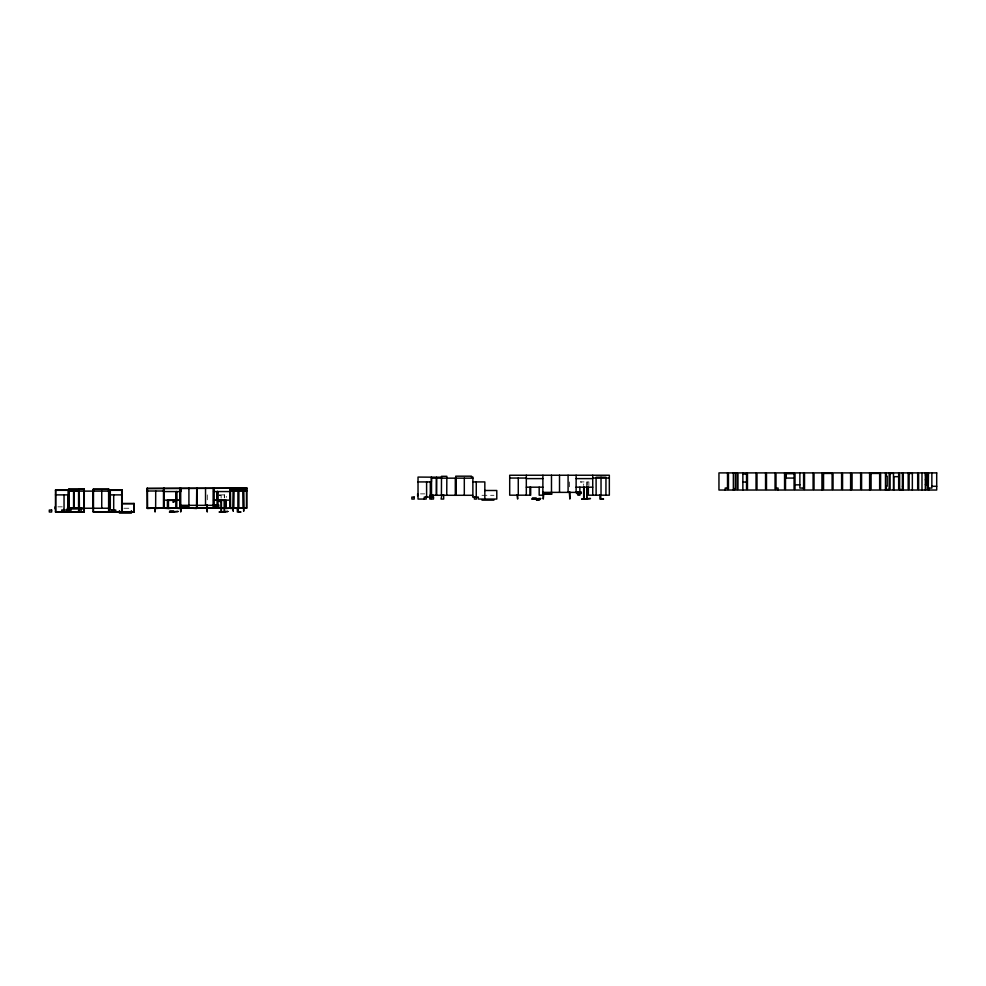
<?xml version="1.0" encoding="UTF-8"?>
<svg xmlns="http://www.w3.org/2000/svg" width="986" height="986" viewBox="0 0 986 986"><rect width="100%" height="100%" fill="white"/><g stroke="black" fill="none" stroke-linecap="round" stroke-linejoin="round"><path stroke-width="0.74" stroke-dasharray="4.93 3.7" d="M569.316 481.92L569.846 490.486M420.492 493.875L424.769 493.875M219.175 494.886L226.312 494.886L226.312 497.388M481.981 495.292L493.937 495.292M218.867 495.416L221.123 495.416L221.123 498.435M57.927 506.841L62.217 506.841M123.903 508.246L131.384 508.246M588.876 485.691L588.876 481.92L580.31 481.92L583.675 482.45L583.675 485.469M587.163 481.92L587.163 484.89M586.843 481.92L586.843 486.209M224.611 494.886L224.611 497.856M224.278 494.886L224.278 497.733M207.282 494.886L207.282 503.452"/><path stroke-width="1.48" d="M176.198 500.161L176.198 491.533L176.42 508.049M217.327 500.099L217.29 491.521M217.499 508.049L217.586 491.521M225.461 500.346L225.424 508.529L222.06 508.246M220.827 501.812L217.586 500.087M217.696 508.049L217.684 491.521M215.614 500.296L225.794 500.407L225.794 508.049L217.302 508.049M178.306 500.296L168.125 500.407M176.617 508.246L176.593 491.533L176.654 500.272L173.117 502.01L176.358 500.272M173.117 502.01L176.617 500.296M176.42 500.395L176.223 508.049M794.075 472.898L785.509 472.898L785.509 490.03L794.075 490.03L794.075 472.898L786.076 473.009L786.076 478.074M823.544 473.428L832.11 473.428M871.082 473.428L879.648 473.428M890.099 473.428L893.476 473.428L893.476 490.03M909.117 473.428L912.346 473.428M786.076 473.711L794.075 473.711M742.865 474.044L746.538 474.044M925.349 474.907L927.197 474.907M898.665 476.669L893.821 476.669L893.821 490.03M441.408 477.236L418.027 477.076L418.027 499.064L426.198 499.064L426.198 496.463M509.7 478.05L526.314 478.05M592.734 478.05L596.086 478.05M605.971 478.05L609.336 478.05M785.509 478.074L794.075 478.074M431.523 478.161L472.873 478.161M596.136 478.161L605.922 478.161M526.314 478.617L542.916 478.617M576.12 478.617L592.734 478.617M925.349 479.8L927.197 479.8M418.027 481.92L431.4 481.92L431.4 477.076M472.873 481.92L484.829 481.92L484.829 499.064M742.865 482.043L746.538 482.043M795.024 484.853L799.868 484.853M925.349 484.693L927.197 484.693M902.412 486.271L903.275 486.271M931.856 486.295L936.7 486.295M526.314 487.183L542.916 487.183M576.12 487.183L592.734 487.183M727.52 488.058L725.178 488.058L725.178 490.03M776.007 488.058L778.065 488.058L778.065 490.03M803.59 488.058L799.868 488.058L799.868 472.898M84.278 489.266L78.942 489.266L78.942 508.443M68.564 489.426L84.278 489.426M93.177 489.426L108.904 489.426M889.162 489.5L886.352 489.5L886.352 486.147L887.178 486.147L887.178 476.263L886.352 476.263L886.352 472.898M899.614 489.5L902.412 489.5L902.412 472.898M230.453 489.894L246.488 489.894M78.843 490.178L55.475 490.03L55.475 512.017L84.278 512.017L84.278 489.142L68.564 489.142L68.564 512.017M108.904 490.03L122.264 490.03L122.264 512.017M230.453 490.178L246.488 490.178M55.475 490.313L68.564 490.313M108.904 490.313L122.264 490.313M233.571 490.362L243.369 490.362M68.958 490.461L78.843 490.461M484.829 490.486L496.784 490.486L496.784 499.064L478.321 499.064L478.321 497.08L472.688 497.08L472.688 495.292M147.148 491.003L163.75 491.003M230.169 491.003L233.534 491.003M243.419 491.003L246.771 491.003M68.958 491.127L110.309 491.114M233.571 491.114L243.369 491.114M163.75 491.57L180.882 491.57L180.882 488.341M213.568 491.57L230.169 491.57M576.12 492.026L581.333 492.026L581.333 493.468L576.49 493.468L576.49 492.026M542.916 492.371L576.12 492.371L576.12 475.24M55.475 494.886L68.847 494.886M110.309 494.886L122.264 494.886M586.99 495.292L587.163 486.381M586.99 497.08L587.409 499.064M163.75 500.136L180.352 500.136M213.568 500.136L230.169 500.136M481.981 500.136L493.937 500.136M225.794 501.997L225.461 500.136M122.264 503.452L134.219 503.452L134.219 512.017L93.177 512.017L93.177 489.142L108.904 489.142L108.904 512.017M122.264 503.735L133.936 503.735M213.568 504.992L218.781 504.992L218.781 506.434L213.937 506.434M180.352 505.337L213.568 505.337M180.684 506.841L189.25 506.841M68.958 507.975L78.843 507.975M168.125 508.049L176.617 508.049M230.453 507.963L233.251 507.963M233.571 508.061L243.369 508.061M243.69 507.963L246.488 507.963M147.148 508.135L246.771 508.246L246.771 488.193M68.847 508.443L83.995 508.443M238.279 508.529L234.914 508.246M68.145 508.776L83.995 508.727M224.426 510.045L224.845 512.017M55.475 511.734L84.278 511.734M93.177 511.734L134.219 511.734M217.29 500.087L220.802 502.01M931.856 472.898L931.856 488.058L928.282 488.058L928.467 472.898M928.701 488.058L928.701 490.03M926.273 474.907L926.273 484.693M925.349 472.898L925.349 490.03M921.984 472.898L921.984 490.03M912.346 472.898L912.346 490.03M903.275 472.898L903.275 490.03M885.49 472.898L885.49 490.03M869.615 472.898L869.615 490.03M850.598 472.898L850.598 490.03M822.077 472.898L822.077 490.03M742.865 472.898L742.865 490.03M735.334 472.898L735.334 488.625L734.434 488.625L734.434 490.03M733.362 472.898L733.362 490.03M605.922 495.292L605.971 477.212L596.086 477.212L596.136 495.292M601.029 477.236L601.029 495.292M600.77 495.169L600.77 498.534L603.58 499.064L599.907 499.064L599.907 494.775M592.734 475.24L592.734 495.182M588.359 487.183L588.359 495.182L609.336 495.182L609.336 475.24L509.7 475.24L509.7 495.182L530.678 495.182L530.678 487.183M586.843 486.209L586.843 499.064M584.02 487.17L584.02 499.064M583.675 486.985L583.675 499.064M579.867 487.183L579.867 495.182L577.882 495.182L577.882 492.026M569.846 491.915L569.846 499.064L569.316 491.915M568.084 475.24L568.084 492.371M559.518 475.24L559.518 492.371M551.482 475.24L551.482 492.371M542.916 475.24L542.842 495.182L539.169 495.182L539.169 487.183M536.187 499.064L536.187 497.918L532.514 497.918L532.514 499.064M529.975 487.183L529.975 495.182M526.314 475.24L526.314 495.182M518.266 478.05L518.266 495.182M517.638 494.775L517.638 499.064L517.108 494.775M476.448 497.08L476.448 499.064L474.377 499.064L474.377 497.08M476.263 481.92L476.263 497.08M464.307 478.161L464.307 495.292M455.84 478.161L455.84 495.292M455.742 495.292L455.742 476.176L471.456 476.176L471.456 477.076L472.873 477.076L472.873 495.292L429.834 495.292L429.834 499.064L430.697 499.064L430.697 495.822L433.507 495.292M455.31 478.161L455.31 495.292M446.744 495.292L446.843 476.312L441.506 476.312L441.408 495.292M443.663 494.775L443.663 499.064L441.075 499.064L441.962 494.787M431.523 477.236L431.523 495.292M431.19 481.92L431.19 495.292M430.315 481.92L430.315 497.08L424.251 497.08L424.251 499.064M426.605 481.92L426.605 497.08M417.633 493.875L417.633 495.859M246.488 488.477L246.488 508.246M246.34 508.246L242.408 508.246M243.69 488.477L243.69 489.894M243.69 490.178L243.69 511.266L243.369 490.178M243.419 488.477L243.419 489.894M243.185 490.362L243.185 508.061M242.026 508.246L238.661 508.246M238.661 490.362L238.661 508.061M238.476 490.178L238.476 508.246M238.279 490.362L238.218 511.487L241.015 512.017L237.343 512.017L237.343 507.728M234.545 508.246L230.601 508.529L230.453 488.477M233.768 490.362L233.768 508.061M233.534 488.477L233.534 489.894M233.571 490.178L233.251 511.266L233.251 490.178M233.251 488.477L233.251 489.894M230.169 488.193L230.169 508.246M229.948 488.193L229.886 508.246M229.738 508.246L225.794 508.529L225.794 500.136M224.611 500.826L224.611 508.246M224.278 500.592L224.278 512.017M221.677 508.246L218.313 508.246M221.468 500.136L221.468 512.017M221.123 499.939L221.123 512.017M217.931 508.246L213.999 508.246M217.388 491.521L217.302 508.246M215.33 504.992L215.33 508.135M213.777 488.193L213.851 508.246M213.568 488.193L213.568 508.246M213.346 488.193L213.284 508.246M213.124 508.246L209.192 508.246M208.822 508.246L205.445 508.246M207.282 504.881L207.282 512.017L206.764 504.881M205.532 488.193L205.532 505.337M205.076 508.246L201.711 508.246M201.329 508.246L197.397 508.246M197.175 488.193L197.237 508.246M196.953 488.193L196.953 508.246M196.744 488.193L196.522 508.529L192.59 508.246M192.208 508.246L188.844 508.246M188.918 488.193L188.918 505.337M188.474 508.246L185.097 508.246M184.727 508.246L180.795 508.246M181.251 506.952L180.684 512.017L180.574 488.193M180.352 488.193L180.352 508.246M180.142 488.193L179.92 508.529L175.989 508.246M175.607 508.246L172.242 508.246M173.622 512.017L173.622 510.871L169.949 510.871L169.949 512.017M171.86 508.246L168.495 508.529L168.458 500.136M168.125 500.136L168.125 508.529L164.181 508.246M167.423 500.136L167.423 508.135M163.972 488.193L164.033 508.246M163.75 488.193L163.75 508.246M163.528 488.193L163.466 508.246M163.319 508.246L159.375 508.246M159.005 508.246L155.64 508.529L155.714 491.003M155.258 508.246L151.893 508.246M155.085 507.728L155.085 512.017L154.555 507.728M151.511 508.246L147.58 508.529L147.432 488.477M147.148 488.193L147.148 508.246M133.936 503.452L133.936 511.734M131.384 510.674L131.384 513.102L119.429 513.102L119.429 510.674M121.981 490.03L121.981 512.017M121.697 490.313L121.697 511.734M115.756 512.017L115.756 510.045L110.136 510.045L110.136 508.246M113.883 510.045L113.883 512.017M113.698 494.886L113.698 510.045M111.825 510.045L111.825 512.017M110.309 490.03L110.309 508.246L67.331 508.246L67.331 510.045M109.175 490.313L109.175 511.734M108.62 489.426L108.62 511.734M101.743 491.114L101.743 508.246M93.46 489.426L93.46 511.734M93.276 491.114L93.276 508.246M92.746 491.114L92.746 508.246M83.995 489.426L83.995 511.734M81.098 507.728L81.098 512.017M79.225 489.426L79.41 510.6L78.51 510.6L78.51 512.017M78.572 490.461L78.572 507.975M74.233 490.461L74.233 507.975M73.95 490.178L73.95 508.258M73.864 490.178L73.864 508.258M73.58 490.461L73.58 507.975M70.93 512.017L70.93 510.008L69.082 510.008L69.082 512.017M69.242 490.461L69.242 507.975M68.958 490.178L68.958 508.258M68.847 489.426L68.847 511.734M68.28 490.313L68.145 512.017M67.763 494.886L67.763 510.045L61.699 510.045L61.699 512.017M67.27 509.503L67.27 512.017M64.041 494.886L64.041 510.045M63.646 509.429L63.646 512.017M55.758 490.313L55.758 511.734M55.08 506.841L55.08 508.813M727.52 472.898L718.954 472.898L718.954 490.03L727.52 490.03L727.52 472.898M737.023 472.898L728.457 472.898L728.457 490.03L737.023 490.03L737.023 472.898M746.538 472.898L737.972 472.898L737.972 490.03L746.538 490.03L746.538 472.898M756.04 472.898L747.474 472.898L747.474 490.03L756.04 490.03L756.04 472.898M765.555 472.898L756.989 472.898L756.989 490.03L765.555 490.03L765.555 472.898M775.058 472.898L766.492 472.898L766.492 490.03L775.058 490.03L775.058 472.898M784.573 472.898L776.007 472.898L776.007 490.03L784.573 490.03L784.573 472.898M803.59 472.898L795.024 472.898L795.024 490.03L803.59 490.03L803.59 472.898M813.093 472.898L804.527 472.898L804.527 490.03L813.093 490.03L813.093 472.898M822.607 472.898L814.029 472.898L814.029 490.03L822.607 490.03L822.607 472.898M832.11 472.898L823.544 472.898L823.544 490.03L832.11 490.03L832.11 472.898M841.613 472.898L833.047 472.898L833.047 490.03L841.613 490.03L841.613 472.898M851.128 472.898L842.562 472.898L842.562 490.03L851.128 490.03L851.128 472.898M860.63 472.898L852.064 472.898L852.064 490.03L860.63 490.03L860.63 472.898M870.145 472.898L861.579 472.898L861.579 490.03L870.145 490.03L870.145 472.898M879.648 472.898L871.082 472.898L871.082 490.03L879.648 490.03L879.648 472.898M889.162 472.898L880.597 472.898L880.597 490.03L889.162 490.03L889.162 472.898M898.665 472.898L890.099 472.898L890.099 490.03L898.665 490.03L898.665 472.898M908.18 472.898L899.614 472.898L899.614 490.03L908.18 490.03L908.18 472.898M917.683 472.898L909.117 472.898L909.117 490.03L917.683 490.03L917.683 472.898M927.197 472.898L918.619 472.898L918.619 490.03L927.197 490.03L927.197 472.898M936.7 472.898L928.134 472.898L928.134 490.03L936.7 490.03L936.7 472.898M246.993 488.193L146.926 488.477L246.993 488.193M551.815 493.875L543.249 493.875L543.249 499.064L543.816 493.986L551.815 493.986M414.206 497.08L411.865 497.08L411.865 499.064L414.206 499.064L414.206 497.08M433.495 497.055L431.646 497.055L431.646 499.064L433.495 499.064L433.495 497.055M540.611 498.534L532.046 499.064L540.611 498.534M590.429 498.534L581.863 499.064L590.429 498.534M539.773 499.606L536.544 500.136L539.773 499.606M51.642 510.045L49.3 510.045L49.3 512.017L51.642 512.017L51.642 510.045M178.059 511.487L169.493 512.017L178.059 511.487M227.865 511.487L219.299 512.017L227.865 511.487M436.515 495.292L436.515 477.236L436.416 495.292"/></g></svg>
